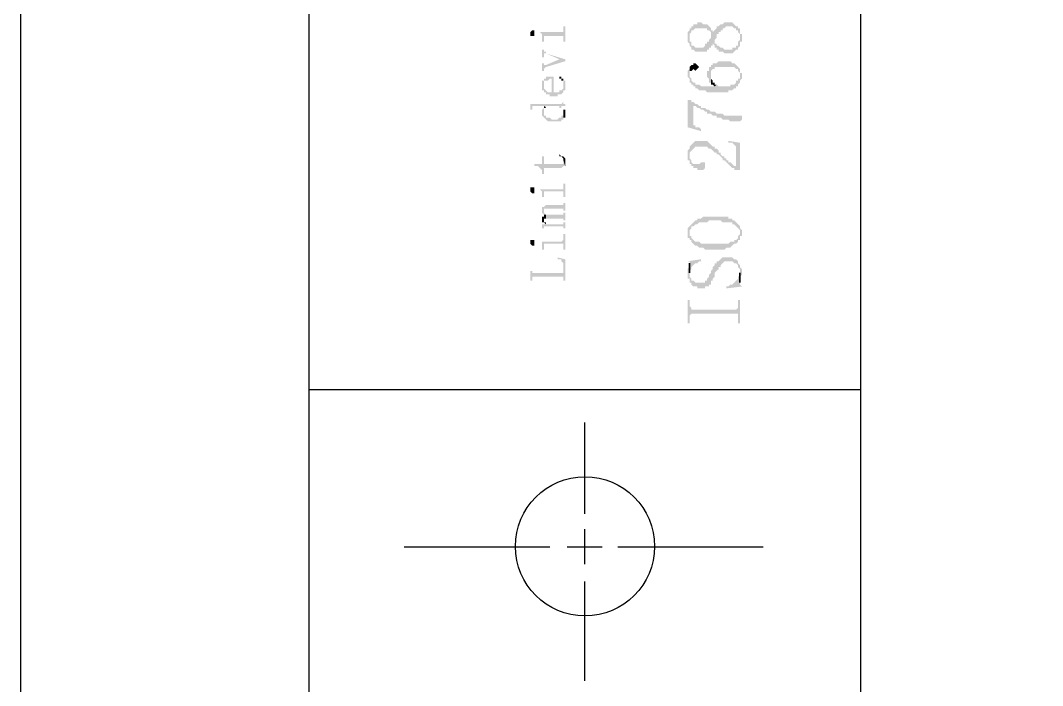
# Model space of a CAD drawing. Header units: inches. Extents: x 3613 to 8393, y -2205 to -794.
# Drawn here: x 5755.97 to 5779.73, y -1679.6 to -1664.14 of the extents above; entities that cross this region are included whole.
import ezdxf

# ---------------------------------------------------------------- set-up
doc = ezdxf.new("R2010")
doc.units = ezdxf.units.IN
doc.header["$MEASUREMENT"] = 0

msp = doc.modelspace()

# ---------------------------------------------------------------- hatches: boundary and pattern name
at = {"transparency": 33554559}
for points in [[(5768.05, -1664.416), (5768.05, -1664.416), (5768.096, -1664.461), (5768.096, -1664.506), (5768.096, -1664.551), (5768.096, -1664.641), (5768.141, -1664.641), (5768.141, -1664.506), (5768.592, -1664.506), (5768.592, -1664.641), (5768.637, -1664.641), (5768.637, -1664.28), (5768.592, -1664.28), (5768.592, -1664.371), (5768.592, -1664.416), (5768.547, -1664.416)], [(5771.48, -1664.551), (5771.48, -1664.641), (5771.526, -1664.686), (5771.526, -1664.732), (5771.526, -1664.732), (5771.571, -1664.777), (5771.571, -1664.822), (5771.616, -1664.822), (5771.661, -1664.867), (5771.932, -1664.867), (5771.932, -1664.822), (5771.977, -1664.822), (5771.977, -1664.777), (5772.022, -1664.777), (5772.022, -1664.732), (5772.067, -1664.732), (5772.067, -1664.686), (5772.067, -1664.686), (5772.112, -1664.732), (5772.112, -1664.596), (5772.112, -1664.596), (5772.157, -1664.551), (5772.157, -1664.461), (5772.203, -1664.461), (5772.203, -1664.416), (5772.248, -1664.416), (5772.248, -1664.371), (5772.293, -1664.371), (5772.293, -1664.325), (5772.338, -1664.325), (5772.383, -1664.28), (5772.519, -1664.28), (5772.564, -1664.325), (5772.609, -1664.325), (5772.609, -1664.371), (5772.654, -1664.371), (5772.654, -1664.416), (5772.654, -1664.416), (5772.699, -1664.461), (5772.699, -1664.732), (5772.699, -1664.641), (5772.744, -1664.641), (5772.744, -1664.461), (5772.699, -1664.461), (5772.699, -1664.325), (5772.654, -1664.325), (5772.654, -1664.28), (5772.609, -1664.28), (5772.564, -1664.235), (5772.564, -1664.235), (5772.519, -1664.19), (5772.338, -1664.19), (5772.293, -1664.235), (5772.248, -1664.235), (5772.203, -1664.28), (5772.157, -1664.28), (5772.157, -1664.325), (5772.112, -1664.371), (5772.112, -1664.371), (5772.067, -1664.416), (5772.067, -1664.371), (5772.022, -1664.461), (5772.022, -1664.506), (5772.022, -1664.551), (5771.977, -1664.596), (5771.977, -1664.641), (5771.932, -1664.641), (5771.932, -1664.686), (5771.887, -1664.686), (5771.887, -1664.732), (5771.842, -1664.777), (5771.661, -1664.777), (5771.616, -1664.732), (5771.571, -1664.732), (5771.571, -1664.641), (5771.526, -1664.641), (5771.526, -1664.371), (5771.526, -1664.371), (5771.48, -1664.416), (5771.48, -1664.506)], [(5771.526, -1664.371), (5771.526, -1664.551), (5771.526, -1664.461), (5771.571, -1664.416), (5771.571, -1664.371), (5771.616, -1664.371), (5771.661, -1664.325), (5771.932, -1664.325), (5771.932, -1664.371), (5771.977, -1664.371), (5772.022, -1664.416), (5772.022, -1664.461), (5772.022, -1664.461), (5772.067, -1664.371), (5772.022, -1664.371), (5772.022, -1664.325), (5771.977, -1664.28), (5771.977, -1664.28), (5771.932, -1664.235), (5771.842, -1664.235), (5771.796, -1664.19), (5771.706, -1664.19), (5771.706, -1664.235), (5771.616, -1664.235), (5771.616, -1664.28), (5771.571, -1664.28), (5771.571, -1664.325), (5771.526, -1664.325)], [(5767.825, -1664.461), (5767.825, -1664.506), (5767.915, -1664.506), (5767.915, -1664.461), (5767.915, -1664.416), (5767.915, -1664.371), (5767.87, -1664.371), (5767.825, -1664.416), (5767.825, -1664.416)], [(5772.112, -1664.732), (5772.112, -1664.777), (5772.157, -1664.777), (5772.157, -1664.822), (5772.203, -1664.822), (5772.203, -1664.867), (5772.293, -1664.867), (5772.338, -1664.912), (5772.519, -1664.912), (5772.564, -1664.867), (5772.564, -1664.867), (5772.609, -1664.822), (5772.654, -1664.822), (5772.654, -1664.777), (5772.654, -1664.777), (5772.699, -1664.732), (5772.699, -1664.551), (5772.699, -1664.596), (5772.699, -1664.596), (5772.654, -1664.641), (5772.654, -1664.732), (5772.609, -1664.732), (5772.609, -1664.777), (5772.519, -1664.777), (5772.519, -1664.822), (5772.338, -1664.822), (5772.293, -1664.777), (5772.248, -1664.777), (5772.203, -1664.732), (5772.157, -1664.732), (5772.157, -1664.686), (5772.112, -1664.686), (5772.112, -1664.641)], [(5768.096, -1664.822), (5768.096, -1665.002), (5768.141, -1665.002), (5768.141, -1664.957), (5768.141, -1664.912), (5768.186, -1664.912), (5768.502, -1665.047), (5768.502, -1665.047), (5768.637, -1665.093), (5768.637, -1665.047), (5768.186, -1664.912), (5768.186, -1664.867), (5768.141, -1664.867), (5768.141, -1664.822), (5768.141, -1664.822)], [(5768.096, -1665.138), (5768.096, -1665.318), (5768.141, -1665.318), (5768.141, -1665.273), (5768.141, -1665.273), (5768.186, -1665.228), (5768.637, -1665.093), (5768.502, -1665.047), (5768.186, -1665.183), (5768.141, -1665.183), (5768.141, -1665.138), (5768.141, -1665.138)], [(5771.48, -1665.363), (5771.48, -1665.454), (5771.48, -1665.454), (5771.526, -1665.499), (5771.526, -1665.589), (5771.571, -1665.589), (5771.571, -1665.634), (5771.616, -1665.634), (5771.616, -1665.679), (5771.661, -1665.679), (5771.661, -1665.724), (5771.706, -1665.724), (5771.751, -1665.77), (5771.887, -1665.77), (5771.932, -1665.815), (5772.428, -1665.815), (5772.428, -1665.77), (5772.519, -1665.77), (5772.564, -1665.724), (5772.609, -1665.724), (5772.609, -1665.679), (5772.654, -1665.679), (5772.654, -1665.634), (5772.699, -1665.589), (5772.699, -1665.409), (5772.699, -1665.499), (5772.654, -1665.499), (5772.654, -1665.544), (5772.609, -1665.544), (5772.609, -1665.589), (5772.564, -1665.634), (5772.473, -1665.634), (5772.473, -1665.679), (5772.203, -1665.679), (5772.157, -1665.634), (5772.112, -1665.679), (5771.796, -1665.679), (5771.751, -1665.634), (5771.661, -1665.634), (5771.661, -1665.589), (5771.616, -1665.589), (5771.571, -1665.544), (5771.571, -1665.499), (5771.526, -1665.454), (5771.526, -1665.409), (5771.526, -1665.228), (5771.526, -1665.273), (5771.48, -1665.318), (5771.48, -1665.318)], [(5771.526, -1665.228), (5771.526, -1665.409), (5771.526, -1665.318), (5771.571, -1665.318), (5771.616, -1665.273), (5771.616, -1665.273), (5771.661, -1665.318), (5771.661, -1665.318), (5771.706, -1665.273), (5771.706, -1665.273), (5771.751, -1665.228), (5771.706, -1665.183), (5771.706, -1665.183), (5771.661, -1665.138), (5771.616, -1665.138), (5771.616, -1665.183), (5771.571, -1665.183)], [(5771.932, -1665.409), (5771.932, -1665.454), (5771.932, -1665.454), (5771.977, -1665.499), (5771.977, -1665.589), (5772.022, -1665.589), (5772.022, -1665.363), (5772.022, -1665.318), (5772.067, -1665.273), (5772.112, -1665.273), (5772.112, -1665.228), (5772.564, -1665.228), (5772.609, -1665.273), (5772.654, -1665.273), (5772.654, -1665.318), (5772.699, -1665.363), (5772.699, -1665.409), (5772.699, -1665.589), (5772.699, -1665.544), (5772.744, -1665.499), (5772.744, -1665.454), (5772.744, -1665.363), (5772.699, -1665.363), (5772.699, -1665.273), (5772.654, -1665.228), (5772.654, -1665.228), (5772.609, -1665.183), (5772.609, -1665.183), (5772.564, -1665.138), (5772.519, -1665.138), (5772.473, -1665.093), (5772.203, -1665.093), (5772.157, -1665.138), (5772.067, -1665.138), (5772.067, -1665.183), (5772.022, -1665.183), (5772.022, -1665.228), (5771.977, -1665.228), (5771.977, -1665.318), (5771.932, -1665.318), (5771.932, -1665.363)], [(5768.096, -1665.544), (5768.141, -1665.634), (5768.141, -1665.589), (5768.141, -1665.544), (5768.231, -1665.544), (5768.276, -1665.499), (5768.321, -1665.499), (5768.321, -1665.905), (5768.457, -1665.905), (5768.457, -1665.86), (5768.547, -1665.86), (5768.592, -1665.815), (5768.592, -1665.77), (5768.637, -1665.77), (5768.637, -1665.724), (5768.637, -1665.679), (5768.637, -1665.634), (5768.637, -1665.589), (5768.637, -1665.544), (5768.592, -1665.544), (5768.592, -1665.634), (5768.592, -1665.679), (5768.592, -1665.724), (5768.592, -1665.724), (5768.547, -1665.77), (5768.502, -1665.77), (5768.502, -1665.815), (5768.366, -1665.815), (5768.366, -1665.454), (5768.186, -1665.454), (5768.186, -1665.499), (5768.141, -1665.499), (5768.141, -1665.544), (5768.141, -1665.544)], [(5768.502, -1665.454), (5768.502, -1665.499), (5768.547, -1665.499), (5768.547, -1665.544), (5768.592, -1665.544), (5768.592, -1665.589), (5768.592, -1665.634), (5768.592, -1665.499), (5768.547, -1665.499), (5768.547, -1665.454)], [(5772.022, -1665.589), (5772.022, -1665.634), (5772.067, -1665.634), (5772.112, -1665.679), (5772.112, -1665.679), (5772.157, -1665.634), (5772.112, -1665.634), (5772.112, -1665.589), (5772.067, -1665.589), (5772.067, -1665.544), (5772.067, -1665.544), (5772.022, -1665.499), (5772.022, -1665.409)], [(5768.096, -1665.679), (5768.096, -1665.724), (5768.096, -1665.77), (5768.141, -1665.77), (5768.141, -1665.815), (5768.186, -1665.815), (5768.186, -1665.86), (5768.276, -1665.86), (5768.276, -1665.905), (5768.321, -1665.905), (5768.321, -1665.815), (5768.231, -1665.815), (5768.186, -1665.77), (5768.186, -1665.77), (5768.141, -1665.724), (5768.141, -1665.634), (5768.096, -1665.544), (5768.096, -1665.589), (5768.096, -1665.634)], [(5767.78, -1666.086), (5767.825, -1666.086), (5767.825, -1666.131), (5767.825, -1666.221), (5767.87, -1666.221), (5767.87, -1666.176), (5767.87, -1666.131), (5768.141, -1666.131), (5768.186, -1666.176), (5768.186, -1666.131), (5768.502, -1666.131), (5768.502, -1666.176), (5768.547, -1666.176), (5768.547, -1666.131), (5768.637, -1666.131), (5768.637, -1666.086), (5768.592, -1666.086), (5768.592, -1666.04), (5768.592, -1665.995), (5768.592, -1666.04), (5768.592, -1666.04), (5768.547, -1666.086), (5768.547, -1666.086)], [(5768.096, -1666.266), (5768.096, -1666.311), (5768.096, -1666.356), (5768.096, -1666.356), (5768.141, -1666.401), (5768.141, -1666.401), (5768.186, -1666.447), (5768.186, -1666.447), (5768.231, -1666.492), (5768.547, -1666.492), (5768.547, -1666.447), (5768.592, -1666.447), (5768.592, -1666.266), (5768.592, -1666.311), (5768.592, -1666.356), (5768.547, -1666.356), (5768.547, -1666.401), (5768.502, -1666.401), (5768.457, -1666.447), (5768.321, -1666.447), (5768.276, -1666.401), (5768.186, -1666.401), (5768.186, -1666.356), (5768.141, -1666.356), (5768.141, -1666.311), (5768.141, -1666.176), (5768.096, -1666.221)], [(5768.141, -1666.176), (5768.141, -1666.266), (5768.141, -1666.221), (5768.141, -1666.176), (5768.186, -1666.176), (5768.141, -1666.131)], [(5768.547, -1666.176), (5768.592, -1666.176), (5768.592, -1666.221), (5768.592, -1666.266), (5768.592, -1666.401), (5768.637, -1666.401), (5768.637, -1666.356), (5768.637, -1666.311), (5768.637, -1666.266), (5768.637, -1666.221), (5768.592, -1666.221), (5768.592, -1666.176), (5768.547, -1666.176), (5768.547, -1666.131)], [(5771.48, -1665.995), (5771.48, -1666.627), (5771.796, -1666.717), (5771.796, -1666.672), (5771.796, -1666.672), (5771.751, -1666.627), (5771.661, -1666.627), (5771.661, -1666.582), (5771.616, -1666.582), (5771.616, -1666.131), (5771.571, -1666.04), (5771.571, -1665.995)], [(5771.571, -1666.04), (5771.616, -1666.131), (5771.661, -1666.131), (5771.706, -1666.176), (5771.751, -1666.176), (5771.796, -1666.221), (5771.842, -1666.221), (5771.887, -1666.266), (5771.932, -1666.266), (5771.932, -1666.311), (5772.022, -1666.311), (5772.067, -1666.356), (5772.157, -1666.356), (5772.157, -1666.401), (5772.248, -1666.401), (5772.293, -1666.447), (5772.428, -1666.447), (5772.473, -1666.492), (5772.699, -1666.492), (5772.744, -1666.447), (5772.744, -1666.356), (5772.338, -1666.356), (5772.293, -1666.311), (5772.157, -1666.311), (5772.112, -1666.266), (5772.022, -1666.266), (5771.977, -1666.221), (5771.932, -1666.221), (5771.887, -1666.176), (5771.796, -1666.176), (5771.796, -1666.131), (5771.751, -1666.131), (5771.706, -1666.086), (5771.661, -1666.086), (5771.616, -1666.04)], [(5771.48, -1667.259), (5771.48, -1667.394), (5771.526, -1667.394), (5771.526, -1667.44), (5771.526, -1667.259), (5771.526, -1667.214), (5771.571, -1667.169), (5771.571, -1667.169), (5771.616, -1667.124), (5771.616, -1667.124), (5771.661, -1667.078), (5771.932, -1667.078), (5771.977, -1667.124), (5772.022, -1667.124), (5772.067, -1667.169), (5772.067, -1667.169), (5772.112, -1667.214), (5772.157, -1667.214), (5772.157, -1667.259), (5772.203, -1667.259), (5772.248, -1667.304), (5772.248, -1667.304), (5772.293, -1667.349), (5772.293, -1667.394), (5772.338, -1667.394), (5772.383, -1667.44), (5772.383, -1667.44), (5772.428, -1667.485), (5772.428, -1667.485), (5772.473, -1667.53), (5772.473, -1667.53), (5772.519, -1667.575), (5772.564, -1667.575), (5772.564, -1667.62), (5772.609, -1667.62), (5772.609, -1667.53), (5772.564, -1667.53), (5772.519, -1667.485), (5772.473, -1667.44), (5772.428, -1667.44), (5772.428, -1667.394), (5772.383, -1667.394), (5772.383, -1667.349), (5772.338, -1667.349), (5772.338, -1667.304), (5772.293, -1667.304), (5772.248, -1667.259), (5772.248, -1667.214), (5772.203, -1667.214), (5772.203, -1667.169), (5772.157, -1667.124), (5772.112, -1667.124), (5772.112, -1667.078), (5772.067, -1667.078), (5772.022, -1667.033), (5772.022, -1667.033), (5771.977, -1666.988), (5771.977, -1666.988), (5771.932, -1666.943), (5771.661, -1666.943), (5771.616, -1666.988), (5771.616, -1666.988), (5771.571, -1667.033), (5771.571, -1667.033), (5771.526, -1667.078), (5771.526, -1667.124), (5771.48, -1667.169), (5771.48, -1667.214), (5771.48, -1667.214)], [(5772.428, -1666.943), (5772.428, -1666.988), (5772.519, -1666.988), (5772.564, -1667.033), (5772.564, -1667.033), (5772.609, -1667.078), (5772.609, -1667.62), (5772.699, -1667.62), (5772.699, -1666.988)], [(5767.915, -1667.485), (5767.915, -1667.53), (5768.005, -1667.53), (5768.05, -1667.575), (5768.05, -1667.575), (5768.096, -1667.62), (5768.096, -1667.665), (5768.096, -1667.71), (5768.141, -1667.71), (5768.141, -1667.575), (5768.547, -1667.575), (5768.592, -1667.53), (5768.637, -1667.53), (5768.592, -1667.394), (5768.592, -1667.44), (5768.592, -1667.485), (5768.141, -1667.485), (5768.141, -1667.304), (5768.096, -1667.304), (5768.096, -1667.485)], [(5768.502, -1667.304), (5768.547, -1667.304), (5768.592, -1667.349), (5768.592, -1667.394), (5768.592, -1667.394), (5768.637, -1667.53), (5768.637, -1667.485), (5768.637, -1667.44), (5768.637, -1667.394), (5768.637, -1667.349), (5768.637, -1667.349), (5768.592, -1667.304), (5768.547, -1667.304), (5768.502, -1667.259), (5768.502, -1667.259)], [(5771.526, -1667.44), (5771.526, -1667.485), (5771.571, -1667.485), (5771.571, -1667.53), (5771.616, -1667.53), (5771.616, -1667.575), (5771.706, -1667.575), (5771.706, -1667.62), (5771.842, -1667.62), (5771.887, -1667.575), (5771.887, -1667.485), (5771.887, -1667.44), (5771.796, -1667.44), (5771.751, -1667.485), (5771.616, -1667.485), (5771.571, -1667.44), (5771.571, -1667.394), (5771.526, -1667.349), (5771.526, -1667.304)], [(5767.825, -1668.071), (5767.825, -1668.116), (5767.825, -1668.116), (5767.87, -1668.162), (5767.915, -1668.162), (5767.915, -1668.116), (5767.915, -1668.071), (5767.915, -1668.026), (5767.825, -1668.026)], [(5768.05, -1668.071), (5768.05, -1668.071), (5768.096, -1668.116), (5768.096, -1668.162), (5768.096, -1668.207), (5768.096, -1668.252), (5768.141, -1668.252), (5768.141, -1668.162), (5768.141, -1668.116), (5768.592, -1668.116), (5768.592, -1668.162), (5768.592, -1668.252), (5768.637, -1668.252), (5768.637, -1667.936), (5768.592, -1667.936), (5768.592, -1668.026), (5768.592, -1668.071), (5768.547, -1668.071)], [(5768.096, -1668.568), (5768.096, -1668.613), (5768.096, -1668.613), (5768.141, -1668.658), (5768.186, -1668.658), (5768.186, -1668.748), (5768.592, -1668.748), (5768.592, -1668.793), (5768.637, -1668.793), (5768.637, -1668.613), (5768.592, -1668.613), (5768.592, -1668.658), (5768.186, -1668.658), (5768.141, -1668.613), (5768.141, -1668.568), (5768.141, -1668.478), (5768.096, -1668.478), (5768.096, -1668.523)], [(5768.141, -1668.478), (5768.141, -1668.568), (5768.141, -1668.523), (5768.592, -1668.523), (5768.592, -1668.568), (5768.637, -1668.568), (5768.637, -1668.387), (5768.592, -1668.387), (5768.592, -1668.432), (5768.186, -1668.432)], [(5768.096, -1668.748), (5768.096, -1668.793), (5768.096, -1668.839), (5768.141, -1668.839), (5768.141, -1668.748), (5768.186, -1668.748), (5768.186, -1668.658), (5768.141, -1668.658), (5768.141, -1668.703), (5768.096, -1668.703)], [(5768.141, -1668.839), (5768.141, -1668.839), (5768.186, -1668.884), (5768.186, -1668.839), (5768.141, -1668.839), (5768.141, -1668.793), (5768.141, -1668.793)], [(5771.526, -1668.929), (5771.526, -1669.064), (5771.526, -1669.019), (5771.526, -1669.019), (5771.571, -1668.974), (5771.571, -1668.929), (5771.616, -1668.929), (5771.661, -1668.884), (5771.706, -1668.884), (5771.751, -1668.839), (5771.932, -1668.839), (5771.977, -1668.793), (5772.248, -1668.793), (5772.293, -1668.839), (5772.519, -1668.839), (5772.519, -1668.884), (5772.564, -1668.884), (5772.609, -1668.929), (5772.609, -1668.929), (5772.654, -1668.974), (5772.654, -1668.974), (5772.699, -1669.019), (5772.699, -1669.064), (5772.699, -1668.929), (5772.654, -1668.884), (5772.654, -1668.884), (5772.609, -1668.839), (5772.609, -1668.839), (5772.564, -1668.793), (5772.519, -1668.793), (5772.519, -1668.748), (5772.428, -1668.748), (5772.428, -1668.703), (5771.842, -1668.703), (5771.796, -1668.748), (5771.706, -1668.748), (5771.706, -1668.793), (5771.661, -1668.793), (5771.616, -1668.839), (5771.616, -1668.839), (5771.571, -1668.884), (5771.571, -1668.884)], [(5768.096, -1668.884), (5768.096, -1668.929), (5768.096, -1668.974), (5768.141, -1668.974), (5768.141, -1668.929), (5768.592, -1668.929), (5768.592, -1668.974), (5768.637, -1668.974), (5768.637, -1668.839), (5768.592, -1668.839), (5768.592, -1668.884), (5768.186, -1668.884), (5768.186, -1668.839), (5768.186, -1668.884)], [(5771.48, -1669.064), (5771.48, -1669.2), (5771.526, -1669.2), (5771.526, -1669.245), (5771.571, -1669.245), (5771.571, -1669.29), (5771.616, -1669.335), (5771.616, -1669.335), (5771.661, -1669.38), (5771.706, -1669.38), (5771.751, -1669.425), (5771.842, -1669.425), (5771.887, -1669.47), (5772.338, -1669.47), (5772.383, -1669.425), (5772.473, -1669.425), (5772.519, -1669.38), (5772.519, -1669.38), (5772.564, -1669.335), (5772.609, -1669.335), (5772.654, -1669.29), (5772.654, -1669.245), (5772.699, -1669.245), (5772.699, -1669.155), (5772.744, -1669.155), (5772.744, -1669.064), (5772.744, -1669.019), (5772.699, -1668.974), (5772.699, -1668.929), (5772.699, -1669.064), (5772.699, -1669.109), (5772.654, -1669.155), (5772.654, -1669.2), (5772.609, -1669.245), (5772.564, -1669.245), (5772.564, -1669.29), (5772.473, -1669.29), (5772.428, -1669.335), (5771.796, -1669.335), (5771.751, -1669.29), (5771.661, -1669.29), (5771.616, -1669.245), (5771.616, -1669.245), (5771.571, -1669.2), (5771.571, -1669.155), (5771.526, -1669.155), (5771.526, -1668.929), (5771.526, -1668.929), (5771.48, -1668.974)], [(5767.825, -1669.29), (5767.825, -1669.335), (5767.825, -1669.335), (5767.87, -1669.38), (5767.915, -1669.38), (5767.915, -1669.335), (5767.915, -1669.29), (5767.915, -1669.245), (5767.825, -1669.245)], [(5768.05, -1669.29), (5768.096, -1669.29), (5768.096, -1669.335), (5768.096, -1669.38), (5768.096, -1669.425), (5768.096, -1669.47), (5768.141, -1669.47), (5768.141, -1669.38), (5768.141, -1669.335), (5768.592, -1669.335), (5768.592, -1669.47), (5768.637, -1669.47), (5768.637, -1669.109), (5768.592, -1669.109), (5768.592, -1669.245), (5768.592, -1669.245), (5768.547, -1669.29)], [(5768.457, -1669.651), (5768.457, -1669.696), (5768.547, -1669.696), (5768.547, -1669.741), (5768.547, -1669.741), (5768.592, -1669.786), (5768.592, -1670.193), (5768.637, -1670.193), (5768.637, -1669.696)], [(5771.48, -1670.012), (5771.48, -1670.147), (5771.526, -1670.147), (5771.526, -1670.238), (5771.571, -1670.238), (5771.571, -1670.283), (5771.571, -1670.283), (5771.616, -1670.328), (5771.706, -1670.328), (5771.706, -1670.373), (5771.887, -1670.373), (5771.887, -1670.328), (5771.977, -1670.328), (5771.977, -1670.283), (5772.022, -1670.283), (5772.022, -1670.193), (5772.067, -1670.193), (5772.067, -1670.147), (5772.112, -1670.102), (5772.112, -1670.012), (5772.157, -1669.967), (5772.157, -1669.967), (5772.203, -1669.922), (5772.203, -1669.877), (5772.248, -1669.877), (5772.248, -1669.832), (5772.248, -1669.832), (5772.293, -1669.786), (5772.293, -1669.786), (5772.338, -1669.741), (5772.519, -1669.741), (5772.564, -1669.786), (5772.609, -1669.786), (5772.654, -1669.832), (5772.654, -1669.877), (5772.699, -1669.922), (5772.699, -1670.147), (5772.699, -1670.102), (5772.744, -1670.057), (5772.744, -1670.012), (5772.744, -1669.922), (5772.699, -1669.877), (5772.699, -1669.832), (5772.699, -1669.832), (5772.654, -1669.786), (5772.654, -1669.741), (5772.654, -1669.741), (5772.609, -1669.696), (5772.564, -1669.696), (5772.519, -1669.651), (5772.293, -1669.651), (5772.248, -1669.696), (5772.248, -1669.696), (5772.203, -1669.741), (5772.157, -1669.741), (5772.157, -1669.786), (5772.112, -1669.786), (5772.112, -1669.832), (5772.067, -1669.877), (5772.067, -1669.922), (5772.022, -1669.967), (5772.022, -1670.012), (5771.977, -1670.057), (5771.977, -1670.102), (5771.932, -1670.147), (5771.932, -1670.193), (5771.887, -1670.193), (5771.887, -1670.238), (5771.661, -1670.238), (5771.616, -1670.193), (5771.571, -1670.193), (5771.571, -1670.147), (5771.571, -1670.147), (5771.526, -1670.102), (5771.526, -1669.832), (5771.526, -1669.877), (5771.48, -1669.922), (5771.48, -1669.967), (5771.48, -1669.967)], [(5771.48, -1669.741), (5771.526, -1669.741), (5771.526, -1669.967), (5771.571, -1669.922), (5771.571, -1669.877), (5771.571, -1669.877), (5771.616, -1669.832), (5771.616, -1669.832), (5771.661, -1669.786), (5771.706, -1669.786), (5771.751, -1669.741), (5771.796, -1669.741), (5771.796, -1669.696)], [(5767.825, -1669.967), (5767.825, -1670.193), (5767.87, -1670.193), (5767.87, -1670.147), (5767.87, -1670.102), (5768.592, -1670.102), (5768.592, -1670.147), (5768.592, -1669.967), (5768.592, -1670.012), (5767.87, -1670.012), (5767.87, -1669.967), (5767.87, -1669.967)], [(5772.383, -1670.328), (5772.383, -1670.373), (5772.744, -1670.328), (5772.699, -1670.283), (5772.699, -1670.238), (5772.699, -1670.057), (5772.654, -1670.102), (5772.654, -1670.147), (5772.654, -1670.147), (5772.609, -1670.193), (5772.609, -1670.193), (5772.564, -1670.238), (5772.564, -1670.238), (5772.519, -1670.283), (5772.473, -1670.283), (5772.428, -1670.328)], [(5771.48, -1670.644), (5771.48, -1671.185), (5771.526, -1671.185), (5771.526, -1671.005), (5771.571, -1670.96), (5772.654, -1670.96), (5772.654, -1671.185), (5772.699, -1671.185), (5772.699, -1670.644), (5772.654, -1670.644), (5772.654, -1670.779), (5772.654, -1670.824), (5772.654, -1670.824), (5772.609, -1670.87), (5771.571, -1670.87), (5771.571, -1670.824), (5771.571, -1670.824), (5771.526, -1670.779), (5771.526, -1670.644)]]:
    msp.add_hatch(color=256, dxfattribs=at).paths.add_polyline_path(points)

# ---------------------------------------------------------------- linework, layer by layer
msp.add_line((5762.68, -1573.983), (5762.68, -1860.724))
for points in [[(6175.973, -1864.983), (6175.973, -1567.983), (5755.973, -1567.983), (5755.973, -1864.983)], [(5771.526, -1669.832), (5771.526, -1670.012), (5771.526, -1669.967), (5771.526, -1669.786), (5771.526, -1669.786)], [(5772.699, -1670.057), (5772.699, -1670.238), (5772.699, -1670.012), (5772.699, -1670.012)]]:
    msp.add_lwpolyline(points, close=True)
for points in [[(5775.497, -1573.983), (5775.497, -1860.724)], [(5762.68, -1672.72), (5775.497, -1672.72)], [(5769.088, -1673.487), (5769.088, -1675.608)], [(5769.088, -1675.969), (5769.088, -1676.782)], [(5764.891, -1676.376), (5768.276, -1676.376)], [(5768.682, -1676.376), (5769.495, -1676.376)], [(5769.856, -1676.376), (5773.241, -1676.376)], [(5769.088, -1677.188), (5769.088, -1679.49)]]:
    msp.add_lwpolyline(points)
msp.add_circle((5769.096, -1676.368), 1.618)

doc.saveas('drawing.dxf')
